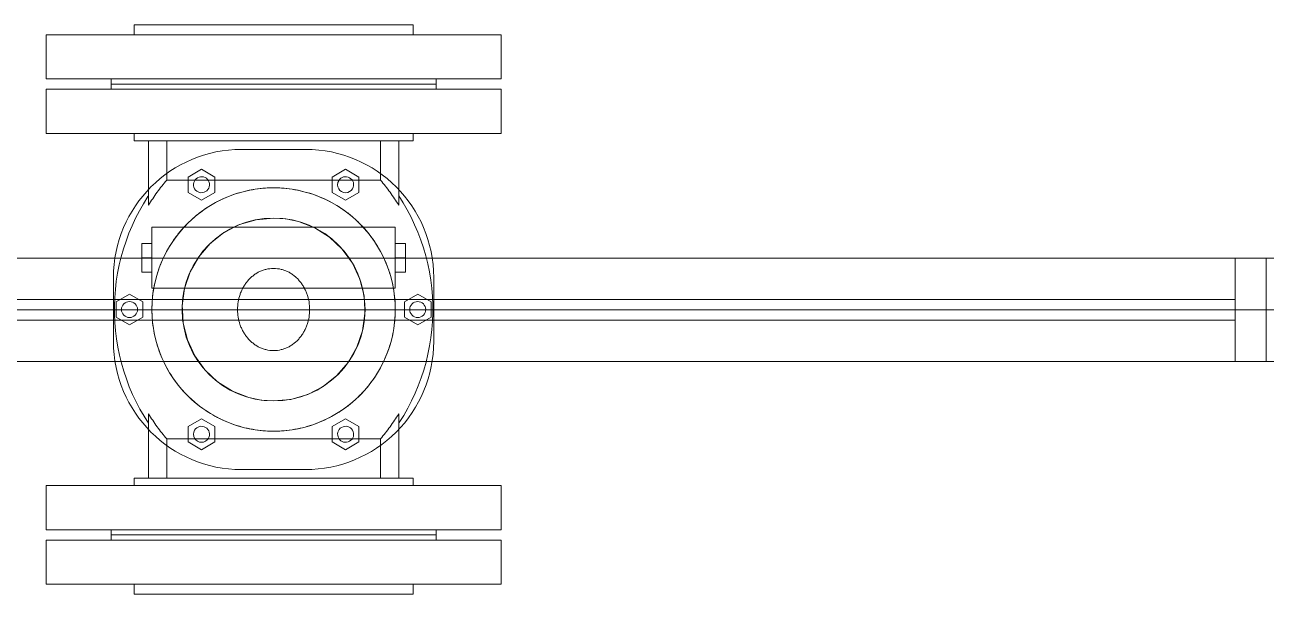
# Model space of a CAD drawing. Header units: millimetres. Extents: x -21807 to 26525, y -2564 to 60640.
# Drawn here: x -14559 to -13959, y 44904 to 45180 of the extents above; entities that cross this region are included whole.
import ezdxf

# ---------------------------------------------------------------- set-up
doc = ezdxf.new("R2010")
doc.units = ezdxf.units.MM
for name, color, linetype, lineweight in [('A-DETL-THIN', 7, 'Continuous', 9), ('A-WALL', 7, 'Continuous', 9), ('P-PIPE', 7, 'Continuous', 5)]:
    doc.layers.add(name, color=color, linetype=linetype, lineweight=lineweight)
doc.layers.add('A-FLOR', color=7, linetype='Continuous', lineweight=9, true_color=0x007f00)
doc.layers.add('A-GLAZ', color=7, linetype='Continuous', lineweight=9, true_color=0x00007f)

# ---------------------------------------------------------------- blocks, each defined once
blk = doc.blocks.new('AK_OViewTuongPanel - 1000x1200-V15-MẶT BẰNG PHÂN VÙNG ÁP SUẤT')
at = {"layer": 'A-GLAZ', "color": 254, "lineweight": 13, "true_color": 0xe0e0ef}
for p, q in [((-515, 25), (-500, 25)), ((-500, 25), (-500, 5)), ((500, 25), (515, 25)), ((500, 5), (500, 25)), ((500, -5), (-500, -5)), ((500, -25), (-500, -25))]:
    blk.add_line(p, q, dxfattribs=at)
at = {"layer": 'A-GLAZ', "color": 7, "lineweight": 13, "true_color": 0xececf5}
for p, q in [((-515, 0), (-515, 25)), ((515, 25), (515, 0)), ((-500, 0), (-500, 5)), ((-500, 5), (-500, 0)), ((500, 5), (500, 0)), ((500, 0), (500, 5)), ((-500, -5), (-500, -25)), ((500, -25), (500, -5)), ((-500, -25), (-515, -25)), ((515, -25), (500, -25))]:
    blk.add_line(p, q, dxfattribs=at)
at = {"layer": 'A-GLAZ', "color": 9, "lineweight": 13, "true_color": 0xaaaad4}
for p, q in [((-515, 25), (-515, 0)), ((-500, 25), (-515, 25)), ((500, 25), (-500, 25)), ((-500, 0), (-500, 25)), ((515, 25), (500, 25)), ((500, 25), (500, 0)), ((515, 0), (515, 25)), ((500, 5), (-500, 5)), ((-500, 5), (-500, 0)), ((500, 0), (500, 5))]:
    blk.add_line(p, q, dxfattribs=at)
at = {"layer": 'A-GLAZ', "color": 254, "lineweight": 13, "true_color": 0xcccce5}
for p, q in [((-500, 25), (500, 25)), ((-500, 5), (500, 5)), ((-515, 0), (-515, -25)), ((-500, 0), (-500, -5)), ((-500, -25), (-500, 0)), ((-500, -5), (500, -5)), ((500, -5), (500, 0)), ((500, 0), (500, -25)), ((515, -25), (515, 0)), ((-515, -25), (-500, -25)), ((-500, -25), (500, -25)), ((500, -25), (515, -25))]:
    blk.add_line(p, q, dxfattribs=at)
at = {"layer": 'A-GLAZ', "color": 7, "lineweight": 13, "true_color": 0xf3f3f9}
for p, q in [((-515, -25), (-515, 0)), ((-500, -5), (-500, 0)), ((-500, 0), (-500, -5)), ((500, 0), (500, -5)), ((500, -5), (500, 0)), ((515, 0), (515, -25))]:
    blk.add_line(p, q, dxfattribs=at)
blk = doc.blocks.new('AK-SGS-M3-A_rvt-1-MẶT BẰNG PHÂN VÙNG ÁP SUẤT')
at = {"layer": 'A-WALL', "color": 7, "lineweight": 13, "true_color": 0xececec}
for p, q in [((-13973.59, 45066.94), (-14973.59, 45066.94)), ((-13973.59, 45066.94), (-13958.59, 45066.94)), ((-13958.59, 45066.94), (-13958.59, 45041.94)), ((-13958.59, 45041.94), (-13958.59, 45016.94)), ((-13973.59, 45016.94), (-13958.59, 45016.94))]:
    blk.add_line(p, q, dxfattribs=at)
at = {"layer": 'A-WALL', "color": 254, "lineweight": 13, "true_color": 0xe0e0e0}
for p, q in [((-14973.59, 45066.94), (-13973.59, 45066.94)), ((-13958.59, 45041.94), (-13958.59, 45016.94)), ((-14973.59, 45016.94), (-13973.59, 45016.94)), ((-13958.59, 45016.94), (-13973.59, 45016.94))]:
    blk.add_line(p, q, dxfattribs=at)
at = {"layer": 'A-WALL', "color": 7, "lineweight": 13, "true_color": 0xf3f3f3}
for q in [(-13973.59, 45066.94), (-13958.59, 45041.94)]:
    blk.add_line((-13958.59, 45066.94), q, dxfattribs=at)
at = {"layer": 'A-WALL', "color": 254, "lineweight": 13, "true_color": 0xcccccc}
for p, q in [((-12978.59, 45066.94), (-13958.59, 45066.94)), ((-13973.59, 45016.94), (-14973.59, 45016.94))]:
    blk.add_line(p, q, dxfattribs=at)
at = {"layer": 'A-WALL', "color": 253, "lineweight": 13, "true_color": 0xaaaaaa}
blk.add_line((-13958.59, 45016.94), (-12783.59, 45016.94), dxfattribs=at)
at = {"layer": 'A-GLAZ', "color": 9, "lineweight": 13, "true_color": 0xaaaad4, "rotation": 180}
blk.add_blockref('AK_OViewTuongPanel - 1000x1200-V15-MẶT BẰNG PHÂN VÙNG ÁP SUẤT', (-14473.59, 45041.94), dxfattribs=at)
blk = doc.blocks.new('PG_Van1Chieu_DN50 - VAN ĐIỀU ÁP TỰ ĐỘNG-V151-MẶT BẰNG PHÂN VÙNG ÁP SUẤT')
at = {"layer": 'P-PIPE', "color": 251, "true_color": 0x666666}
for p, q in [((-111.49, 110), (-132.89, 110)), ((-111.49, 110), (-132.89, 110)), ((-132.89, 110), (-132.89, 0)), ((-132.89, 110), (-132.89, 0)), ((-111.49, 110), (-111.49, 0)), ((-111.49, 110), (-111.49, 0)), ((-85.09, 110), (-106.49, 110)), ((-85.09, 110), (-106.49, 110)), ((-106.49, 0), (-106.49, 110)), ((-106.49, 0), (-106.49, 110)), ((-85.09, 0), (-85.09, 110)), ((-85.09, 0), (-85.09, 110)), ((-108.99, 78.6), (-111.49, 78.6)), ((-108.99, 78.6), (-111.49, 78.6)), ((-111.49, 78.6), (-111.49, 0)), ((-111.49, 78.6), (-111.49, 0)), ((-106.49, 78.6), (-108.99, 78.6)), ((-106.49, 78.6), (-108.99, 78.6)), ((-108.99, 78.6), (-108.99, 0)), ((-108.99, 0), (-108.99, 78.6)), ((-108.99, 78.6), (-108.99, 0)), ((-108.99, 0), (-108.99, 78.6)), ((-106.49, 78.6), (-106.49, 0)), ((-106.49, 78.6), (-106.49, 0)), ((0.19, 77.42), (-15.49, 77.42)), ((-15.49, 77.42), (0.19, 77.42)), ((0.19, 77.42), (-15.49, 77.42)), ((-15.49, 77.42), (0.19, 77.42)), ((0.19, 77.42), (-15.49, 77.42)), ((-15.49, 77.42), (0.19, 77.42)), ((0.19, 77.42), (-15.49, 77.42)), ((-15.49, 77.42), (0.19, 77.42)), ((-3.73, 76.13), (-7.45, 69.68)), ((-7.45, 69.68), (-3.73, 76.13)), ((-3.73, 76.13), (-7.45, 69.68)), ((-7.45, 69.68), (-3.73, 76.13)), ((-3.73, 76.13), (-7.45, 69.68)), ((-7.45, 69.68), (-3.73, 76.13)), ((-3.73, 76.13), (-7.45, 69.68)), ((-7.45, 69.68), (-3.73, 76.13)), ((0.19, 76.13), (-3.73, 76.13)), ((-3.73, 76.13), (0.19, 76.13)), ((0.19, 76.13), (-3.73, 76.13)), ((-3.73, 76.13), (0.19, 76.13)), ((0.19, 76.13), (-3.73, 76.13)), ((-3.73, 76.13), (0.19, 76.13)), ((0.19, 76.13), (-3.73, 76.13)), ((-3.73, 76.13), (0.19, 76.13)), ((-132.89, 67.5), (-137.67, 67.5)), ((-132.89, 67.5), (-137.67, 67.5)), ((-137.67, 67.5), (-137.67, 0)), ((-137.67, 67.5), (-137.67, 0)), ((-132.89, 67.5), (-132.89, 0)), ((-132.89, 67.5), (-132.89, 0)), ((-81.5, 67.5), (-85.09, 67.5)), ((-81.5, 67.5), (-85.09, 67.5)), ((-85.09, 0), (-85.09, 67.5)), ((-85.09, 0), (-85.09, 67.5)), ((-81.5, 0), (-81.5, 67.5)), ((-81.5, 0), (-81.5, 67.5)), ((-7.45, 69.68), (-3.73, 63.23)), ((-3.73, 63.23), (-7.45, 69.68)), ((-7.45, 69.68), (-3.73, 63.23)), ((-3.73, 63.23), (-7.45, 69.68)), ((-7.45, 69.68), (-3.73, 63.23)), ((-3.73, 63.23), (-7.45, 69.68)), ((-7.45, 69.68), (-3.73, 63.23)), ((-3.73, 63.23), (-7.45, 69.68)), ((-81.5, 51.67), (-81.5, 60.5)), ((-81.5, 60.5), (-81.5, 51.67)), ((-81.5, 60.5), (-50.41, 60.5)), ((-81.5, 60.5), (-50.41, 60.5)), ((-81.5, 51.67), (-81.5, 60.5)), ((-81.5, 60.5), (-81.5, 51.67)), ((-81.5, 60.5), (-50.41, 60.5)), ((-81.5, 60.5), (-50.41, 60.5)), ((-25.06, 63.75), (-32, 63.75)), ((-32, 63.75), (-25.06, 63.75)), ((-32, 63.75), (-32, 58.84)), ((-25.06, 63.75), (-32, 63.75)), ((-32, 63.75), (-25.06, 63.75)), ((-32, 63.75), (-32, 58.84)), ((-25.06, 63.75), (-18.13, 63.75)), ((-18.13, 63.75), (-25.06, 63.75)), ((-25.06, 58.84), (-25.06, 63.75)), ((-25.06, 63.75), (-25.06, 58.84)), ((-25.06, 63.75), (-18.13, 63.75)), ((-18.13, 63.75), (-25.06, 63.75)), ((-25.06, 58.84), (-25.06, 63.75)), ((-25.06, 63.75), (-25.06, 58.84)), ((-18.13, 63.75), (-18.13, 58.84)), ((-18.13, 63.75), (-18.13, 58.84)), ((-3.73, 63.23), (0.19, 63.23)), ((0.19, 63.23), (-3.73, 63.23)), ((-3.73, 63.23), (0.19, 63.23)), ((0.19, 63.23), (-3.73, 63.23)), ((-3.73, 63.23), (0.19, 63.23)), ((0.19, 63.23), (-3.73, 63.23)), ((-3.73, 63.23), (0.19, 63.23)), ((0.19, 63.23), (-3.73, 63.23)), ((-39.77, 58.84), (-39.77, -58.84)), ((-10.35, 58.84), (-39.77, 58.84)), ((-10.35, 58.84), (-39.77, 58.84)), ((-39.77, 58.84), (-39.77, -58.84)), ((-10.35, 58.84), (-39.77, 58.84)), ((-10.35, 58.84), (-39.77, 58.84)), ((-25.06, 58.84), (-32, 58.84)), ((-32, 58.84), (-25.06, 58.84)), ((-25.06, 58.84), (-32, 58.84)), ((-32, 58.84), (-25.06, 58.84)), ((-25.06, 58.84), (-18.13, 58.84)), ((-18.13, 58.84), (-25.06, 58.84)), ((-25.06, 58.84), (-18.13, 58.84)), ((-18.13, 58.84), (-25.06, 58.84)), ((-10.35, -58.84), (-10.35, 58.84)), ((-10.35, -58.84), (-10.35, 58.84)), ((-137.67, 50), (-137.67, 0)), ((-137.67, 50), (-137.67, 0)), ((-108.99, 0), (-108.99, 50)), ((-108.99, 0), (-108.99, 50)), ((-108.99, 0), (-108.99, 50)), ((-108.99, 0), (-108.99, 50)), ((-81.5, 51.67), (-81.5, 0)), ((-81.5, 51.67), (-81.5, 0)), ((-62.58, 51.67), (-81.5, 51.67)), ((-81.5, 51.67), (-62.58, 51.67)), ((-81.5, 51.67), (-81.5, 0)), ((-81.5, 51.67), (-81.5, 0)), ((-62.58, 51.67), (-81.5, 51.67)), ((-81.5, 51.67), (-62.58, 51.67)), ((-81.5, 0), (-81.5, 50)), ((-81.5, 0), (-81.5, 50)), ((-62.58, 0), (-62.58, 51.67)), ((-62.58, 0), (-62.58, 51.67)), ((-62.58, 0), (-62.58, 51.67)), ((-62.58, 0), (-62.58, 51.67)), ((-64.07, 41.29), (-67.8, 34.84)), ((-67.8, 34.84), (-64.07, 41.29)), ((-64.07, 41.29), (-67.8, 34.84)), ((-67.8, 34.84), (-64.07, 41.29)), ((-64.07, 41.29), (-67.8, 34.84)), ((-67.8, 34.84), (-64.07, 41.29)), ((-64.07, 41.29), (-67.8, 34.84)), ((-67.8, 34.84), (-64.07, 41.29)), ((-56.62, 41.29), (-64.07, 41.29)), ((-64.07, 41.29), (-56.62, 41.29)), ((-56.62, 41.29), (-64.07, 41.29)), ((-64.07, 41.29), (-56.62, 41.29)), ((-56.62, 41.29), (-64.07, 41.29)), ((-64.07, 41.29), (-56.62, 41.29)), ((-56.62, 41.29), (-64.07, 41.29)), ((-64.07, 41.29), (-56.62, 41.29)), ((-52.9, 34.84), (-56.62, 41.29)), ((-56.62, 41.29), (-52.9, 34.84)), ((-52.9, 34.84), (-56.62, 41.29)), ((-56.62, 41.29), (-52.9, 34.84)), ((-52.9, 34.84), (-56.62, 41.29)), ((-56.62, 41.29), (-52.9, 34.84)), ((-52.9, 34.84), (-56.62, 41.29)), ((-56.62, 41.29), (-52.9, 34.84)), ((-67.8, 34.84), (-64.07, 28.39)), ((-64.07, 28.39), (-67.8, 34.84)), ((-67.8, 34.84), (-64.07, 28.39)), ((-64.07, 28.39), (-67.8, 34.84)), ((-67.8, 34.84), (-64.07, 28.39)), ((-64.07, 28.39), (-67.8, 34.84)), ((-67.8, 34.84), (-64.07, 28.39)), ((-64.07, 28.39), (-67.8, 34.84)), ((-56.62, 28.39), (-52.9, 34.84)), ((-52.9, 34.84), (-56.62, 28.39)), ((-56.62, 28.39), (-52.9, 34.84)), ((-52.9, 34.84), (-56.62, 28.39)), ((-56.62, 28.39), (-52.9, 34.84)), ((-52.9, 34.84), (-56.62, 28.39)), ((-56.62, 28.39), (-52.9, 34.84)), ((-52.9, 34.84), (-56.62, 28.39)), ((-64.07, 28.39), (-56.62, 28.39)), ((-56.62, 28.39), (-64.07, 28.39)), ((-64.07, 28.39), (-56.62, 28.39)), ((-56.62, 28.39), (-64.07, 28.39)), ((-64.07, 28.39), (-56.62, 28.39)), ((-56.62, 28.39), (-64.07, 28.39)), ((-64.07, 28.39), (-56.62, 28.39)), ((-56.62, 28.39), (-64.07, 28.39)), ((-77.43, 15.48), (-77.43, -15.49)), ((-77.43, -15.49), (-77.43, 15.48)), ((-77.43, 15.48), (-77.43, -15.49)), ((-77.43, -15.49), (-77.43, 15.48)), ((-77.43, 15.48), (-77.43, -15.49)), ((-77.43, -15.49), (-77.43, 15.48)), ((-77.43, 15.48), (-77.43, -15.49)), ((-77.43, -15.49), (-77.43, 15.48)), ((-81.5, 0), (-81.5, -51.67)), ((-81.5, 0), (-81.5, -51.67)), ((-62.58, -51.67), (-62.58, 0)), ((-62.58, -51.67), (-62.58, 0)), ((-137.67, 0), (-137.67, -50)), ((-137.67, -67.5), (-137.67, 0)), ((-137.67, 0), (-137.67, -50)), ((-137.67, -67.5), (-137.67, 0)), ((-132.89, 0), (-132.89, -67.5)), ((-132.89, -110), (-132.89, 0)), ((-132.89, 0), (-132.89, -67.5)), ((-132.89, -110), (-132.89, 0)), ((-111.49, 0), (-111.49, -110)), ((-111.49, -78.6), (-111.49, 0)), ((-111.49, 0), (-111.49, -110)), ((-111.49, -78.6), (-111.49, 0)), ((-108.99, 0), (-108.99, -78.6)), ((-108.99, -50), (-108.99, 0)), ((-108.99, 0), (-108.99, -50)), ((-108.99, -78.6), (-108.99, 0)), ((-108.99, 0), (-108.99, -78.6)), ((-108.99, -50), (-108.99, 0)), ((-108.99, 0), (-108.99, -50)), ((-108.99, -78.6), (-108.99, 0)), ((-106.49, 0), (-106.49, -78.6)), ((-106.49, -110), (-106.49, 0)), ((-106.49, 0), (-106.49, -78.6)), ((-106.49, -110), (-106.49, 0)), ((-85.09, 0), (-85.09, -110)), ((-85.09, -67.5), (-85.09, 0)), ((-85.09, 0), (-85.09, -110)), ((-85.09, -67.5), (-85.09, 0)), ((-81.5, 0), (-81.5, -67.5)), ((-81.5, -50), (-81.5, 0)), ((-81.5, 0), (-81.5, -51.67)), ((-81.5, 0), (-81.5, -67.5)), ((-81.5, -50), (-81.5, 0)), ((-81.5, 0), (-81.5, -51.67)), ((-62.58, -51.67), (-62.58, 0)), ((-62.58, -51.67), (-62.58, 0)), ((-64.07, -28.39), (-67.8, -34.84)), ((-67.8, -34.84), (-64.07, -28.39)), ((-64.07, -28.39), (-67.8, -34.84)), ((-67.8, -34.84), (-64.07, -28.39)), ((-64.07, -28.39), (-67.8, -34.84)), ((-67.8, -34.84), (-64.07, -28.39)), ((-64.07, -28.39), (-67.8, -34.84)), ((-67.8, -34.84), (-64.07, -28.39)), ((-56.62, -28.39), (-64.07, -28.39)), ((-64.07, -28.39), (-56.62, -28.39)), ((-56.62, -28.39), (-64.07, -28.39)), ((-64.07, -28.39), (-56.62, -28.39)), ((-56.62, -28.39), (-64.07, -28.39)), ((-64.07, -28.39), (-56.62, -28.39)), ((-56.62, -28.39), (-64.07, -28.39)), ((-64.07, -28.39), (-56.62, -28.39)), ((-52.9, -34.84), (-56.62, -28.39)), ((-56.62, -28.39), (-52.9, -34.84)), ((-52.9, -34.84), (-56.62, -28.39)), ((-56.62, -28.39), (-52.9, -34.84)), ((-52.9, -34.84), (-56.62, -28.39)), ((-56.62, -28.39), (-52.9, -34.84)), ((-52.9, -34.84), (-56.62, -28.39)), ((-56.62, -28.39), (-52.9, -34.84)), ((-67.8, -34.84), (-64.07, -41.29)), ((-64.07, -41.29), (-67.8, -34.84)), ((-67.8, -34.84), (-64.07, -41.29)), ((-64.07, -41.29), (-67.8, -34.84)), ((-67.8, -34.84), (-64.07, -41.29)), ((-64.07, -41.29), (-67.8, -34.84)), ((-67.8, -34.84), (-64.07, -41.29)), ((-64.07, -41.29), (-67.8, -34.84)), ((-56.62, -41.29), (-52.9, -34.84)), ((-52.9, -34.84), (-56.62, -41.29)), ((-56.62, -41.29), (-52.9, -34.84)), ((-52.9, -34.84), (-56.62, -41.29)), ((-56.62, -41.29), (-52.9, -34.84)), ((-52.9, -34.84), (-56.62, -41.29)), ((-56.62, -41.29), (-52.9, -34.84)), ((-52.9, -34.84), (-56.62, -41.29)), ((-64.07, -41.29), (-56.62, -41.29)), ((-56.62, -41.29), (-64.07, -41.29)), ((-64.07, -41.29), (-56.62, -41.29)), ((-56.62, -41.29), (-64.07, -41.29)), ((-64.07, -41.29), (-56.62, -41.29)), ((-56.62, -41.29), (-64.07, -41.29)), ((-64.07, -41.29), (-56.62, -41.29)), ((-56.62, -41.29), (-64.07, -41.29)), ((-81.5, -51.67), (-81.5, -60.5)), ((-81.5, -60.5), (-81.5, -51.67)), ((-62.58, -51.67), (-81.5, -51.67)), ((-81.5, -51.67), (-62.58, -51.67)), ((-81.5, -51.67), (-81.5, -60.5)), ((-81.5, -60.5), (-81.5, -51.67)), ((-62.58, -51.67), (-81.5, -51.67)), ((-81.5, -51.67), (-62.58, -51.67)), ((-39.77, -58.84), (-10.35, -58.84)), ((-39.77, -58.84), (-10.35, -58.84)), ((-39.77, -58.84), (-10.35, -58.84)), ((-39.77, -58.84), (-10.35, -58.84)), ((-25.06, -58.84), (-32, -58.84)), ((-32, -58.84), (-25.06, -58.84)), ((-32, -58.84), (-32, -63.75)), ((-25.06, -58.84), (-32, -58.84)), ((-32, -58.84), (-25.06, -58.84)), ((-32, -58.84), (-32, -63.75)), ((-25.06, -58.84), (-18.13, -58.84)), ((-18.13, -58.84), (-25.06, -58.84)), ((-25.06, -63.75), (-25.06, -58.84)), ((-25.06, -58.84), (-25.06, -63.75)), ((-25.06, -58.84), (-18.13, -58.84)), ((-18.13, -58.84), (-25.06, -58.84)), ((-25.06, -63.75), (-25.06, -58.84)), ((-25.06, -58.84), (-25.06, -63.75)), ((-18.13, -58.84), (-18.13, -63.75)), ((-18.13, -58.84), (-18.13, -63.75)), ((-81.5, -60.5), (-50.41, -60.5)), ((-81.5, -60.5), (-50.41, -60.5)), ((-81.5, -60.5), (-50.41, -60.5)), ((-81.5, -60.5), (-50.41, -60.5)), ((-25.06, -63.75), (-32, -63.75)), ((-32, -63.75), (-25.06, -63.75)), ((-25.06, -63.75), (-32, -63.75)), ((-32, -63.75), (-25.06, -63.75)), ((-25.06, -63.75), (-18.13, -63.75)), ((-18.13, -63.75), (-25.06, -63.75)), ((-25.06, -63.75), (-18.13, -63.75)), ((-18.13, -63.75), (-25.06, -63.75)), ((-3.73, -63.23), (-7.45, -69.68)), ((-7.45, -69.68), (-3.73, -63.23)), ((-3.73, -63.23), (-7.45, -69.68)), ((-7.45, -69.68), (-3.73, -63.23)), ((-3.73, -63.23), (-7.45, -69.68)), ((-7.45, -69.68), (-3.73, -63.23)), ((-3.73, -63.23), (-7.45, -69.68)), ((-7.45, -69.68), (-3.73, -63.23)), ((0.19, -63.23), (-3.73, -63.23)), ((-3.73, -63.23), (0.19, -63.23)), ((0.19, -63.23), (-3.73, -63.23)), ((-3.73, -63.23), (0.19, -63.23)), ((0.19, -63.23), (-3.73, -63.23)), ((-3.73, -63.23), (0.19, -63.23)), ((0.19, -63.23), (-3.73, -63.23)), ((-3.73, -63.23), (0.19, -63.23)), ((-137.67, -67.5), (-132.89, -67.5)), ((-137.67, -67.5), (-132.89, -67.5)), ((-85.09, -67.5), (-81.5, -67.5)), ((-85.09, -67.5), (-81.5, -67.5)), ((-7.45, -69.68), (-3.73, -76.13)), ((-3.73, -76.13), (-7.45, -69.68)), ((-7.45, -69.68), (-3.73, -76.13)), ((-3.73, -76.13), (-7.45, -69.68)), ((-7.45, -69.68), (-3.73, -76.13)), ((-3.73, -76.13), (-7.45, -69.68)), ((-7.45, -69.68), (-3.73, -76.13)), ((-3.73, -76.13), (-7.45, -69.68)), ((-15.49, -77.43), (0.19, -77.43)), ((0.19, -77.43), (-15.49, -77.43)), ((-15.49, -77.43), (0.19, -77.43)), ((0.19, -77.43), (-15.49, -77.43)), ((-15.49, -77.43), (0.19, -77.43)), ((0.19, -77.43), (-15.49, -77.43)), ((-15.49, -77.43), (0.19, -77.43)), ((0.19, -77.43), (-15.49, -77.43)), ((-3.73, -76.13), (0.19, -76.13)), ((0.19, -76.13), (-3.73, -76.13)), ((-3.73, -76.13), (0.19, -76.13)), ((0.19, -76.13), (-3.73, -76.13)), ((-3.73, -76.13), (0.19, -76.13)), ((0.19, -76.13), (-3.73, -76.13)), ((-3.73, -76.13), (0.19, -76.13)), ((0.19, -76.13), (-3.73, -76.13)), ((-111.49, -78.6), (-108.99, -78.6)), ((-111.49, -78.6), (-108.99, -78.6)), ((-108.99, -78.6), (-106.49, -78.6)), ((-108.99, -78.6), (-106.49, -78.6)), ((-132.89, -110), (-111.49, -110)), ((-132.89, -110), (-111.49, -110)), ((-106.49, -110), (-85.09, -110)), ((-106.49, -110), (-85.09, -110))]:
    blk.add_line(p, q, dxfattribs=at)
at = {"layer": 'P-PIPE'}
for p, q in [((106.48, 110), (85.08, 110)), ((85.08, 0), (85.08, 110)), ((106.48, 110), (85.08, 110)), ((85.08, 0), (85.08, 110)), ((106.48, 110), (106.48, 0)), ((106.48, 110), (106.48, 0)), ((132.88, 110), (111.48, 110)), ((111.48, 0), (111.48, 110)), ((132.88, 110), (111.48, 110)), ((111.48, 0), (111.48, 110)), ((132.88, 110), (132.88, 0)), ((132.88, 110), (132.88, 0)), ((108.98, 78.6), (106.48, 78.6)), ((106.48, 0), (106.48, 78.6)), ((108.98, 78.6), (106.48, 78.6)), ((106.48, 0), (106.48, 78.6)), ((111.48, 78.6), (108.98, 78.6)), ((108.98, 0), (108.98, 78.6)), ((108.98, 78.6), (108.98, 0)), ((111.48, 78.6), (108.98, 78.6)), ((108.98, 0), (108.98, 78.6)), ((108.98, 78.6), (108.98, 0)), ((111.48, 78.6), (111.48, 0)), ((111.48, 78.6), (111.48, 0)), ((15.48, 77.42), (0.19, 77.42)), ((0.19, 77.42), (15.48, 77.42)), ((15.48, 77.42), (0.19, 77.42)), ((0.19, 77.42), (15.48, 77.42)), ((15.48, 77.42), (0.19, 77.42)), ((0.19, 77.42), (15.48, 77.42)), ((15.48, 77.42), (0.19, 77.42)), ((0.19, 77.42), (15.48, 77.42)), ((3.73, 76.13), (0.19, 76.13)), ((0.19, 76.13), (3.73, 76.13)), ((3.73, 76.13), (0.19, 76.13)), ((0.19, 76.13), (3.73, 76.13)), ((3.73, 76.13), (0.19, 76.13)), ((0.19, 76.13), (3.73, 76.13)), ((3.73, 76.13), (0.19, 76.13)), ((0.19, 76.13), (3.73, 76.13)), ((7.45, 69.68), (3.73, 76.13)), ((3.73, 76.13), (7.45, 69.68)), ((7.45, 69.68), (3.73, 76.13)), ((3.73, 76.13), (7.45, 69.68)), ((7.45, 69.68), (3.73, 76.13)), ((3.73, 76.13), (7.45, 69.68)), ((7.45, 69.68), (3.73, 76.13)), ((3.73, 76.13), (7.45, 69.68)), ((3.73, 63.23), (7.45, 69.68)), ((7.45, 69.68), (3.73, 63.23)), ((3.73, 63.23), (7.45, 69.68)), ((7.45, 69.68), (3.73, 63.23)), ((3.73, 63.23), (7.45, 69.68)), ((7.45, 69.68), (3.73, 63.23)), ((3.73, 63.23), (7.45, 69.68)), ((7.45, 69.68), (3.73, 63.23)), ((85.08, 67.5), (81.5, 67.5)), ((81.5, 0), (81.5, 67.5)), ((85.08, 67.5), (81.5, 67.5)), ((81.5, 0), (81.5, 67.5)), ((85.08, 67.5), (85.08, 0)), ((85.08, 67.5), (85.08, 0)), ((137.66, 67.5), (132.88, 67.5)), ((132.88, 0), (132.88, 67.5)), ((137.66, 67.5), (132.88, 67.5)), ((132.88, 0), (132.88, 67.5)), ((137.66, 67.5), (137.66, 0)), ((137.66, 67.5), (137.66, 0)), ((0.19, 63.23), (3.73, 63.23)), ((3.73, 63.23), (0.19, 63.23)), ((0.19, 63.23), (3.73, 63.23)), ((3.73, 63.23), (0.19, 63.23)), ((0.19, 63.23), (3.73, 63.23)), ((3.73, 63.23), (0.19, 63.23)), ((0.19, 63.23), (3.73, 63.23)), ((3.73, 63.23), (0.19, 63.23)), ((50.41, 60.5), (81.5, 60.5)), ((50.41, 60.5), (81.5, 60.5)), ((50.41, 60.5), (81.5, 60.5)), ((50.41, 60.5), (81.5, 60.5)), ((81.5, 51.67), (81.5, 60.5)), ((81.5, 60.5), (81.5, 51.67)), ((81.5, 51.67), (81.5, 60.5)), ((81.5, 60.5), (81.5, 51.67)), ((62.58, 51.67), (62.58, 0)), ((62.58, 51.67), (62.58, 0)), ((81.5, 51.67), (62.58, 51.67)), ((62.58, 51.67), (81.5, 51.67)), ((62.58, 51.67), (62.58, 0)), ((62.58, 51.67), (62.58, 0)), ((81.5, 51.67), (62.58, 51.67)), ((62.58, 51.67), (81.5, 51.67)), ((81.5, 0), (81.5, 51.67)), ((81.5, 0), (81.5, 51.67)), ((81.5, 0), (81.5, 51.67)), ((81.5, 0), (81.5, 51.67)), ((81.5, 50), (81.5, 0)), ((81.5, 50), (81.5, 0)), ((108.98, 50), (108.98, 0)), ((108.98, 0), (108.98, 50)), ((108.98, 50), (108.98, 0)), ((108.98, 0), (108.98, 50)), ((137.66, 0), (137.66, 50)), ((137.66, 0), (137.66, 50)), ((56.62, 41.29), (52.9, 34.84)), ((52.9, 34.84), (56.62, 41.29)), ((56.62, 41.29), (52.9, 34.84)), ((52.9, 34.84), (56.62, 41.29)), ((56.62, 41.29), (52.9, 34.84)), ((52.9, 34.84), (56.62, 41.29)), ((56.62, 41.29), (52.9, 34.84)), ((52.9, 34.84), (56.62, 41.29)), ((64.07, 41.29), (56.62, 41.29)), ((56.62, 41.29), (64.07, 41.29)), ((64.07, 41.29), (56.62, 41.29)), ((56.62, 41.29), (64.07, 41.29)), ((64.07, 41.29), (56.62, 41.29)), ((56.62, 41.29), (64.07, 41.29)), ((64.07, 41.29), (56.62, 41.29)), ((56.62, 41.29), (64.07, 41.29)), ((67.8, 34.84), (64.07, 41.29)), ((64.07, 41.29), (67.8, 34.84)), ((67.8, 34.84), (64.07, 41.29)), ((64.07, 41.29), (67.8, 34.84)), ((67.8, 34.84), (64.07, 41.29)), ((64.07, 41.29), (67.8, 34.84)), ((67.8, 34.84), (64.07, 41.29)), ((64.07, 41.29), (67.8, 34.84)), ((52.9, 34.84), (56.62, 28.39)), ((56.62, 28.39), (52.9, 34.84)), ((52.9, 34.84), (56.62, 28.39)), ((56.62, 28.39), (52.9, 34.84)), ((52.9, 34.84), (56.62, 28.39)), ((56.62, 28.39), (52.9, 34.84)), ((52.9, 34.84), (56.62, 28.39)), ((56.62, 28.39), (52.9, 34.84)), ((64.07, 28.39), (67.8, 34.84)), ((67.8, 34.84), (64.07, 28.39)), ((64.07, 28.39), (67.8, 34.84)), ((67.8, 34.84), (64.07, 28.39)), ((64.07, 28.39), (67.8, 34.84)), ((67.8, 34.84), (64.07, 28.39)), ((64.07, 28.39), (67.8, 34.84)), ((67.8, 34.84), (64.07, 28.39)), ((56.62, 28.39), (64.07, 28.39)), ((64.07, 28.39), (56.62, 28.39)), ((56.62, 28.39), (64.07, 28.39)), ((64.07, 28.39), (56.62, 28.39)), ((56.62, 28.39), (64.07, 28.39)), ((64.07, 28.39), (56.62, 28.39)), ((56.62, 28.39), (64.07, 28.39)), ((64.07, 28.39), (56.62, 28.39)), ((77.42, -15.49), (77.42, 15.48)), ((77.42, 15.48), (77.42, -15.49)), ((77.42, -15.49), (77.42, 15.48)), ((77.42, 15.48), (77.42, -15.49)), ((77.42, -15.49), (77.42, 15.48)), ((77.42, 15.48), (77.42, -15.49)), ((77.42, -15.49), (77.42, 15.48)), ((77.42, 15.48), (77.42, -15.49)), ((62.58, 0), (62.58, -51.67)), ((62.58, 0), (62.58, -51.67)), ((62.58, 0), (62.58, -51.67)), ((62.58, 0), (62.58, -51.67)), ((81.5, 0), (81.5, -50)), ((81.5, 0), (81.5, -67.5)), ((81.5, -51.67), (81.5, 0)), ((81.5, 0), (81.5, -50)), ((81.5, 0), (81.5, -67.5)), ((81.5, -51.67), (81.5, 0)), ((85.08, 0), (85.08, -67.5)), ((85.08, 0), (85.08, -110)), ((85.08, 0), (85.08, -67.5)), ((85.08, 0), (85.08, -110)), ((106.48, -78.6), (106.48, 0)), ((106.48, 0), (106.48, -110)), ((106.48, -78.6), (106.48, 0)), ((106.48, 0), (106.48, -110)), ((108.98, -78.6), (108.98, 0)), ((108.98, 0), (108.98, -50)), ((108.98, 0), (108.98, -78.6)), ((108.98, 0), (108.98, -50)), ((108.98, -78.6), (108.98, 0)), ((108.98, 0), (108.98, -50)), ((108.98, 0), (108.98, -78.6)), ((108.98, 0), (108.98, -50)), ((111.48, -110), (111.48, 0)), ((111.48, -78.6), (111.48, 0)), ((111.48, -110), (111.48, 0)), ((111.48, -78.6), (111.48, 0)), ((132.88, -67.5), (132.88, 0)), ((132.88, -110), (132.88, 0)), ((132.88, -67.5), (132.88, 0)), ((132.88, -110), (132.88, 0)), ((137.66, -50), (137.66, 0)), ((137.66, -67.5), (137.66, 0)), ((137.66, -50), (137.66, 0)), ((137.66, -67.5), (137.66, 0)), ((81.5, -51.67), (81.5, 0)), ((81.5, -51.67), (81.5, 0)), ((56.62, -28.39), (52.9, -34.84)), ((52.9, -34.84), (56.62, -28.39)), ((56.62, -28.39), (52.9, -34.84)), ((52.9, -34.84), (56.62, -28.39)), ((56.62, -28.39), (52.9, -34.84)), ((52.9, -34.84), (56.62, -28.39)), ((56.62, -28.39), (52.9, -34.84)), ((52.9, -34.84), (56.62, -28.39)), ((64.07, -28.39), (56.62, -28.39)), ((56.62, -28.39), (64.07, -28.39)), ((64.07, -28.39), (56.62, -28.39)), ((56.62, -28.39), (64.07, -28.39)), ((64.07, -28.39), (56.62, -28.39)), ((56.62, -28.39), (64.07, -28.39)), ((64.07, -28.39), (56.62, -28.39)), ((56.62, -28.39), (64.07, -28.39)), ((67.8, -34.84), (64.07, -28.39)), ((64.07, -28.39), (67.8, -34.84)), ((67.8, -34.84), (64.07, -28.39)), ((64.07, -28.39), (67.8, -34.84)), ((67.8, -34.84), (64.07, -28.39)), ((64.07, -28.39), (67.8, -34.84)), ((67.8, -34.84), (64.07, -28.39)), ((64.07, -28.39), (67.8, -34.84)), ((52.9, -34.84), (56.62, -41.29)), ((56.62, -41.29), (52.9, -34.84)), ((52.9, -34.84), (56.62, -41.29)), ((56.62, -41.29), (52.9, -34.84)), ((52.9, -34.84), (56.62, -41.29)), ((56.62, -41.29), (52.9, -34.84)), ((52.9, -34.84), (56.62, -41.29)), ((56.62, -41.29), (52.9, -34.84)), ((64.07, -41.29), (67.8, -34.84)), ((67.8, -34.84), (64.07, -41.29)), ((64.07, -41.29), (67.8, -34.84)), ((67.8, -34.84), (64.07, -41.29)), ((64.07, -41.29), (67.8, -34.84)), ((67.8, -34.84), (64.07, -41.29)), ((64.07, -41.29), (67.8, -34.84)), ((67.8, -34.84), (64.07, -41.29)), ((56.62, -41.29), (64.07, -41.29)), ((64.07, -41.29), (56.62, -41.29)), ((56.62, -41.29), (64.07, -41.29)), ((64.07, -41.29), (56.62, -41.29)), ((56.62, -41.29), (64.07, -41.29)), ((64.07, -41.29), (56.62, -41.29)), ((56.62, -41.29), (64.07, -41.29)), ((64.07, -41.29), (56.62, -41.29)), ((81.5, -51.67), (62.58, -51.67)), ((62.58, -51.67), (81.5, -51.67)), ((81.5, -51.67), (62.58, -51.67)), ((62.58, -51.67), (81.5, -51.67)), ((81.5, -51.67), (81.5, -60.5)), ((81.5, -60.5), (81.5, -51.67)), ((81.5, -51.67), (81.5, -60.5)), ((81.5, -60.5), (81.5, -51.67)), ((3.73, -63.23), (0.19, -63.23)), ((0.19, -63.23), (3.73, -63.23)), ((3.73, -63.23), (0.19, -63.23)), ((0.19, -63.23), (3.73, -63.23)), ((3.73, -63.23), (0.19, -63.23)), ((0.19, -63.23), (3.73, -63.23)), ((3.73, -63.23), (0.19, -63.23)), ((0.19, -63.23), (3.73, -63.23)), ((7.45, -69.68), (3.73, -63.23)), ((3.73, -63.23), (7.45, -69.68)), ((7.45, -69.68), (3.73, -63.23)), ((3.73, -63.23), (7.45, -69.68)), ((7.45, -69.68), (3.73, -63.23)), ((3.73, -63.23), (7.45, -69.68)), ((7.45, -69.68), (3.73, -63.23)), ((3.73, -63.23), (7.45, -69.68)), ((50.41, -60.5), (81.5, -60.5)), ((50.41, -60.5), (81.5, -60.5)), ((50.41, -60.5), (81.5, -60.5)), ((50.41, -60.5), (81.5, -60.5)), ((3.73, -76.13), (7.45, -69.68)), ((7.45, -69.68), (3.73, -76.13)), ((3.73, -76.13), (7.45, -69.68)), ((7.45, -69.68), (3.73, -76.13)), ((3.73, -76.13), (7.45, -69.68)), ((7.45, -69.68), (3.73, -76.13)), ((3.73, -76.13), (7.45, -69.68)), ((7.45, -69.68), (3.73, -76.13)), ((81.5, -67.5), (85.08, -67.5)), ((81.5, -67.5), (85.08, -67.5)), ((132.88, -67.5), (137.66, -67.5)), ((132.88, -67.5), (137.66, -67.5)), ((0.19, -76.13), (3.73, -76.13)), ((3.73, -76.13), (0.19, -76.13)), ((0.19, -76.13), (3.73, -76.13)), ((3.73, -76.13), (0.19, -76.13)), ((0.19, -76.13), (3.73, -76.13)), ((3.73, -76.13), (0.19, -76.13)), ((0.19, -76.13), (3.73, -76.13)), ((3.73, -76.13), (0.19, -76.13)), ((0.19, -77.43), (15.48, -77.43)), ((15.48, -77.43), (0.19, -77.43)), ((0.19, -77.43), (15.48, -77.43)), ((15.48, -77.43), (0.19, -77.43)), ((0.19, -77.43), (15.48, -77.43)), ((15.48, -77.43), (0.19, -77.43)), ((0.19, -77.43), (15.48, -77.43)), ((15.48, -77.43), (0.19, -77.43)), ((106.48, -78.6), (108.98, -78.6)), ((106.48, -78.6), (108.98, -78.6)), ((108.98, -78.6), (111.48, -78.6)), ((108.98, -78.6), (111.48, -78.6)), ((85.08, -110), (106.48, -110)), ((85.08, -110), (106.48, -110)), ((111.48, -110), (132.88, -110)), ((111.48, -110), (132.88, -110))]:
    blk.add_line(p, q, dxfattribs=at)
at = {"layer": 'P-PIPE', "color": 251, "true_color": 0x666666, "flags": 128}
for points in [[(-55.02, 60.5), (-51.64, 62.63), (-48.18, 64.63), (-44.63, 66.49), (-41.02, 68.2), (-37.34, 69.77), (-33.6, 71.19), (-29.81, 72.45), (-25.97, 73.57), (-22.08, 74.53), (-18.16, 75.34), (-14.22, 75.98), (-10.25, 76.47), (-6.26, 76.8), (-2.27, 76.97), (0.19, 76.98)], [(-55.02, 60.5), (-51.64, 62.63), (-48.18, 64.63), (-44.63, 66.49), (-41.02, 68.2), (-37.34, 69.77), (-33.6, 71.19), (-29.81, 72.45), (-25.97, 73.57), (-22.08, 74.53), (-18.16, 75.34), (-14.22, 75.98), (-10.25, 76.47), (-6.26, 76.8), (-2.27, 76.97), (0.19, 76.98)], [(0.19, 44.11), (-6.55, 43.76), (-14.74, 41.71), (-22.39, 38.16), (-29.23, 33.21), (-35.01, 27.06), (-39.51, 19.92), (-42.57, 12.05), (-43.84, 5.95), (-44.24, 0)], [(0.19, 44.11), (-6.55, 43.76), (-14.74, 41.71), (-22.39, 38.16), (-29.23, 33.21), (-35.01, 27.06), (-39.51, 19.92), (-42.57, 12.05), (-43.84, 5.95), (-44.24, 0)], [(-44.24, 0), (-43.44, -8.4), (-41.05, -16.5), (-37.17, -23.99), (-31.94, -30.61), (-25.55, -36.12), (-18.22, -40.32), (-10.24, -43.04), (-1.88, -44.2), (0.19, -44.09)], [(-44.24, 0), (-43.44, -8.4), (-41.05, -16.5), (-37.17, -23.99), (-31.94, -30.61), (-25.55, -36.12), (-18.22, -40.32), (-10.24, -43.04), (-1.88, -44.2), (0.19, -44.09)], [(0.19, -76.98), (-1.73, -76.98), (-5.73, -76.84), (-9.72, -76.53), (-13.69, -76.06), (-17.64, -75.43), (-21.56, -74.65), (-25.45, -73.71), (-29.3, -72.61), (-33.1, -71.36), (-36.84, -69.96), (-40.53, -68.42), (-44.16, -66.72), (-47.71, -64.89), (-51.18, -62.91), (-54.58, -60.79), (-55.02, -60.5)], [(0.19, -76.98), (-1.73, -76.98), (-5.73, -76.84), (-9.72, -76.53), (-13.69, -76.06), (-17.64, -75.43), (-21.56, -74.65), (-25.45, -73.71), (-29.3, -72.61), (-33.1, -71.36), (-36.84, -69.96), (-40.53, -68.42), (-44.16, -66.72), (-47.71, -64.89), (-51.18, -62.91), (-54.58, -60.79), (-55.02, -60.5)]]:
    blk.add_lwpolyline(points, dxfattribs=at)
at = {"layer": 'P-PIPE', "flags": 128}
for points in [[(0.19, 76.98), (1.73, 76.98), (5.73, 76.84), (9.72, 76.53), (13.69, 76.06), (17.64, 75.43), (21.56, 74.65), (25.45, 73.71), (29.3, 72.61), (33.1, 71.36), (36.84, 69.96), (40.53, 68.42), (44.16, 66.72), (47.71, 64.89), (51.18, 62.91), (54.58, 60.79), (55.02, 60.5)], [(0.19, 76.98), (1.73, 76.98), (5.73, 76.84), (9.72, 76.53), (13.69, 76.06), (17.64, 75.43), (21.56, 74.65), (25.45, 73.71), (29.3, 72.61), (33.1, 71.36), (36.84, 69.96), (40.53, 68.42), (44.16, 66.72), (47.71, 64.89), (51.18, 62.91), (54.58, 60.79), (55.02, 60.5)], [(44.24, 0), (43.44, 8.4), (41.05, 16.5), (37.17, 23.99), (31.94, 30.61), (25.55, 36.12), (18.22, 40.32), (10.24, 43.04), (1.88, 44.2), (0.19, 44.11)], [(44.24, 0), (43.44, 8.4), (41.05, 16.5), (37.17, 23.99), (31.94, 30.61), (25.55, 36.12), (18.22, 40.32), (10.24, 43.04), (1.88, 44.2), (0.19, 44.11)], [(0.19, -44.09), (6.55, -43.76), (14.74, -41.71), (22.39, -38.16), (29.23, -33.21), (35.01, -27.06), (39.51, -19.92), (42.57, -12.05), (43.84, -5.95), (44.24, 0)], [(0.19, -44.09), (6.55, -43.76), (14.74, -41.71), (22.39, -38.16), (29.23, -33.21), (35.01, -27.06), (39.51, -19.92), (42.57, -12.05), (43.84, -5.95), (44.24, 0)], [(55.02, -60.5), (51.64, -62.63), (48.18, -64.63), (44.63, -66.49), (41.02, -68.2), (37.34, -69.77), (33.6, -71.19), (29.81, -72.45), (25.97, -73.57), (22.08, -74.53), (18.16, -75.34), (14.22, -75.98), (10.25, -76.47), (6.26, -76.8), (2.27, -76.97), (0.19, -76.98)], [(55.02, -60.5), (51.64, -62.63), (48.18, -64.63), (44.63, -66.49), (41.02, -68.2), (37.34, -69.77), (33.6, -71.19), (29.81, -72.45), (25.97, -73.57), (22.08, -74.53), (18.16, -75.34), (14.22, -75.98), (10.25, -76.47), (6.26, -76.8), (2.27, -76.97), (0.19, -76.98)]]:
    blk.add_lwpolyline(points, dxfattribs=at)
at = {"layer": 'P-PIPE', "color": 251, "true_color": 0x666666}
for centre, radius, start, end in [((-15.49, 15.48), 61.94, 90, 180), ((-15.49, 15.48), 61.94, 90, 180), ((-15.49, 15.48), 61.94, 90, 180), ((-15.49, 15.48), 61.94, 90, 180), ((-15.49, 15.48), 61.94, 90, 180), ((-15.49, 15.48), 61.94, 90, 180), ((-15.49, 15.48), 61.94, 90, 180), ((-15.49, 15.48), 61.94, 90, 180), ((0, 69.68), 3.87, 90, 180), ((0, 69.68), 3.87, 90, 180), ((0, 69.68), 3.87, 90, 180), ((0, 69.68), 3.87, 90, 180), ((0, 69.68), 3.87, 180, 270), ((0, 69.68), 3.87, 180, 270), ((0, 69.68), 3.87, 180, 270), ((0, 69.68), 3.87, 180, 270), ((0, 0), 58.84, 90, 180), ((0, 0), 58.84, 90, 180), ((0, 0), 44.24, 90, 180), ((0, 0), 44.24, 90, 180), ((0, 0), 44.24, 90, 180), ((0, 0), 44.24, 90, 180), ((-60.35, 34.84), 3.87, 60, 240), ((-60.35, 34.84), 3.87, 60, 240), ((-60.35, 34.84), 3.87, 60, 240), ((-60.35, 34.84), 3.87, 60, 240), ((-60.35, 34.84), 3.87, 240, 60), ((-60.35, 34.84), 3.87, 240, 60), ((-60.35, 34.84), 3.87, 240, 60), ((-60.35, 34.84), 3.87, 240, 60), ((0, 0), 58.84, 180, 270), ((0, 0), 58.84, 180, 270), ((0, 0), 44.24, 180, 270), ((0, 0), 44.24, 180, 270), ((0, 0), 44.24, 180, 270), ((0, 0), 44.24, 180, 270), ((-15.49, -15.49), 61.94, 180, 270), ((-15.49, -15.49), 61.94, 180, 270), ((-15.49, -15.49), 61.94, 180, 270), ((-15.49, -15.49), 61.94, 180, 270), ((-15.49, -15.49), 61.94, 180, 270), ((-15.49, -15.49), 61.94, 180, 270), ((-15.49, -15.49), 61.94, 180, 270), ((-15.49, -15.49), 61.94, 180, 270), ((-60.35, -34.84), 3.87, 120, 300), ((-60.35, -34.84), 3.87, 120, 300), ((-60.35, -34.84), 3.87, 120, 300), ((-60.35, -34.84), 3.87, 120, 300), ((-60.35, -34.84), 3.87, 300, 120), ((-60.35, -34.84), 3.87, 300, 120), ((-60.35, -34.84), 3.87, 300, 120), ((-60.35, -34.84), 3.87, 300, 120), ((0, -69.68), 3.87, 90, 180), ((0, -69.68), 3.87, 90, 180), ((0, -69.68), 3.87, 90, 180), ((0, -69.68), 3.87, 90, 180), ((0, -69.68), 3.87, 180, 270), ((0, -69.68), 3.87, 180, 270), ((0, -69.68), 3.87, 180, 270), ((0, -69.68), 3.87, 180, 270)]:
    blk.add_arc(centre, radius, start, end, dxfattribs=at)
at = {"layer": 'P-PIPE'}
for centre, radius, start, end in [((0, 69.68), 3.87, 360, 90), ((0, 69.68), 3.87, 360, 90), ((0, 69.68), 3.87, 360, 90), ((0, 69.68), 3.87, 360, 90), ((15.48, 15.48), 61.94, 360, 90), ((15.48, 15.48), 61.94, 360, 90), ((15.48, 15.48), 61.94, 360, 90), ((15.48, 15.48), 61.94, 360, 90), ((15.48, 15.48), 61.94, 360, 90), ((15.48, 15.48), 61.94, 360, 90), ((15.48, 15.48), 61.94, 360, 90), ((15.48, 15.48), 61.94, 360, 90), ((0, 69.68), 3.87, 270, 360), ((0, 69.68), 3.87, 270, 360), ((0, 69.68), 3.87, 270, 360), ((0, 69.68), 3.87, 270, 360), ((0, 0), 58.84, 360, 89.81525), ((0, 0), 58.84, 360, 89.81525), ((0, 0), 44.24, 0, 89.75428), ((0, 0), 44.24, 0, 89.75428), ((0, 0), 44.24, 0, 89.75428), ((0, 0), 44.24, 0, 89.75428), ((60.35, 34.84), 3.87, 120, 300), ((60.35, 34.84), 3.87, 120, 300), ((60.35, 34.84), 3.87, 120, 300), ((60.35, 34.84), 3.87, 120, 300), ((60.35, 34.84), 3.87, 300, 120), ((60.35, 34.84), 3.87, 300, 120), ((60.35, 34.84), 3.87, 300, 120), ((60.35, 34.84), 3.87, 300, 120), ((0, 0), 58.84, 270.18475, 360), ((0, 0), 58.84, 270.18475, 360), ((0, 0), 44.24, 270.24572, 0), ((0, 0), 44.24, 270.24572, 360), ((0, 0), 44.24, 270.24572, 0), ((0, 0), 44.24, 270.24572, 360), ((15.48, -15.49), 61.94, 270, 360), ((15.48, -15.49), 61.94, 270, 360), ((15.48, -15.49), 61.94, 270, 360), ((15.48, -15.49), 61.94, 270, 360), ((15.48, -15.49), 61.94, 270, 360), ((15.48, -15.49), 61.94, 270, 360), ((15.48, -15.49), 61.94, 270, 360), ((15.48, -15.49), 61.94, 270, 360), ((60.35, -34.84), 3.87, 60, 240), ((60.35, -34.84), 3.87, 60, 240), ((60.35, -34.84), 3.87, 60, 240), ((60.35, -34.84), 3.87, 60, 240), ((60.35, -34.84), 3.87, 240, 60), ((60.35, -34.84), 3.87, 240, 60), ((60.35, -34.84), 3.87, 240, 60), ((60.35, -34.84), 3.87, 240, 60), ((0, -69.68), 3.87, 0, 90), ((0, -69.68), 3.87, 0, 90), ((0, -69.68), 3.87, 0, 90), ((0, -69.68), 3.87, 0, 90), ((0, -69.68), 3.87, 270, 0), ((0, -69.68), 3.87, 270, 0), ((0, -69.68), 3.87, 270, 0), ((0, -69.68), 3.87, 270, 0)]:
    blk.add_arc(centre, radius, start, end, dxfattribs=at)
at = {"layer": 'P-PIPE', "color": 251, "true_color": 0x666666}
for points in [[(-62.58, 51.67), (-60.67, 53.31), (-56.73, 56.41), (-52.56, 59.19), (-50.41, 60.5)], [(-50.41, 60.5), (-52.56, 59.19), (-56.73, 56.41), (-60.67, 53.31), (-62.58, 51.67)], [(-62.58, 51.67), (-60.67, 53.31), (-56.73, 56.41), (-52.56, 59.19), (-50.41, 60.5)], [(-50.41, 60.5), (-52.56, 59.19), (-56.73, 56.41), (-60.67, 53.31), (-62.58, 51.67)], [(-50.41, 60.5), (-51.93, 60.5), (-54.21, 60.5), (-55.44, 60.5), (-54.2, 60.5), (-51.93, 60.5), (-50.41, 60.5)], [(-50.41, 60.5), (-51.93, 60.5), (-54.21, 60.5), (-55.44, 60.5), (-54.2, 60.5), (-51.93, 60.5), (-50.41, 60.5)], [(-62.58, -51.67), (-60.67, -53.31), (-56.73, -56.41), (-52.56, -59.19), (-50.41, -60.5)], [(-50.41, -60.5), (-52.56, -59.19), (-56.73, -56.41), (-60.67, -53.31), (-62.58, -51.67)], [(-62.58, -51.67), (-60.67, -53.31), (-56.73, -56.41), (-52.56, -59.19), (-50.41, -60.5)], [(-50.41, -60.5), (-52.56, -59.19), (-56.73, -56.41), (-60.67, -53.31), (-62.58, -51.67)], [(-50.41, -60.5), (-51.93, -60.5), (-54.21, -60.5), (-55.44, -60.5), (-54.2, -60.5), (-51.93, -60.5), (-50.41, -60.5)], [(-50.41, -60.5), (-51.93, -60.5), (-54.21, -60.5), (-55.44, -60.5), (-54.2, -60.5), (-51.93, -60.5), (-50.41, -60.5)]]:
    blk.add_open_spline(points, degree=3, dxfattribs=at)
at = {"layer": 'P-PIPE'}
for points in [[(62.58, 51.67), (60.67, 53.31), (56.73, 56.41), (52.56, 59.19), (50.41, 60.5)], [(50.41, 60.5), (51.93, 60.5), (54.2, 60.5), (55.44, 60.5), (54.21, 60.5), (51.93, 60.5), (50.41, 60.5)], [(50.41, 60.5), (52.56, 59.19), (56.73, 56.41), (60.67, 53.31), (62.58, 51.67)], [(62.58, 51.67), (60.67, 53.31), (56.73, 56.41), (52.56, 59.19), (50.41, 60.5)], [(50.41, 60.5), (51.93, 60.5), (54.2, 60.5), (55.44, 60.5), (54.21, 60.5), (51.93, 60.5), (50.41, 60.5)], [(50.41, 60.5), (52.56, 59.19), (56.73, 56.41), (60.67, 53.31), (62.58, 51.67)], [(62.58, -51.67), (60.67, -53.31), (56.73, -56.41), (52.56, -59.19), (50.41, -60.5)], [(50.41, -60.5), (52.56, -59.19), (56.73, -56.41), (60.67, -53.31), (62.58, -51.67)], [(62.58, -51.67), (60.67, -53.31), (56.73, -56.41), (52.56, -59.19), (50.41, -60.5)], [(50.41, -60.5), (52.56, -59.19), (56.73, -56.41), (60.67, -53.31), (62.58, -51.67)], [(50.41, -60.5), (51.93, -60.5), (54.2, -60.5), (55.44, -60.5), (54.21, -60.5), (51.93, -60.5), (50.41, -60.5)], [(50.41, -60.5), (51.93, -60.5), (54.2, -60.5), (55.44, -60.5), (54.21, -60.5), (51.93, -60.5), (50.41, -60.5)]]:
    blk.add_open_spline(points, degree=3, dxfattribs=at)
at = {"layer": 'P-PIPE', "color": 251, "true_color": 0x666666}
for points, knots in [([(-58.84, 0), (-58.84, 3.44), (-58.24, 10.32), (-56, 18.62), (-53.38, 24.95), (-51.01, 29.49), (-48.25, 33.81), (-45.13, 37.87), (-41.67, 41.65), (-37.9, 45.11), (-33.84, 48.23), (-29.52, 50.99), (-24.97, 53.37), (-18.63, 56), (-10.33, 58.24), (-3.38, 58.85), (0.12, 58.84), (0.19, 58.84)], [-1, -1, -1, -1, -0.9444444, -0.8888889, -0.8611111, -0.8333333, -0.8055556, -0.7777778, -0.75, -0.7222222, -0.6944444, -0.6666667, -0.6388889, -0.6111111, -0.5555556, -0.5, -0.498956, -0.498956, -0.498956, -0.498956]), ([(-58.84, 0), (-58.84, 3.44), (-58.24, 10.32), (-56, 18.62), (-53.38, 24.95), (-51.01, 29.49), (-48.25, 33.81), (-45.13, 37.87), (-41.67, 41.65), (-37.9, 45.11), (-33.84, 48.23), (-29.52, 50.99), (-24.97, 53.37), (-18.63, 56), (-10.33, 58.24), (-3.38, 58.85), (0.12, 58.84), (0.19, 58.84)], [-1, -1, -1, -1, -0.9444444, -0.8888889, -0.8611111, -0.8333333, -0.8055556, -0.7777778, -0.75, -0.7222222, -0.6944444, -0.6666667, -0.6388889, -0.6111111, -0.5555556, -0.5, -0.498956, -0.498956, -0.498956, -0.498956]), ([(-0.02, 17.44), (-1.24, 17.43), (-3.69, 17.23), (-6.67, 16.49), (-8.92, 15.6), (-10.59, 14.78), (-12.18, 13.82), (-13.62, 12.74), (-14.96, 11.51), (-16.22, 10.12), (-17.32, 8.63), (-18.23, 7.07), (-18.92, 5.44), (-19.61, 3.14), (-19.86, 1.29), (-19.9, 0)], [-0.5, -0.5, -0.5, -0.5, -0.4375, -0.375, -0.34375, -0.3125, -0.28125, -0.25, -0.21875, -0.1875, -0.15625, -0.125, -0.09375, -0.0625, 0, 0, 0, 0]), ([(-0.02, 17.44), (-1.24, 17.43), (-3.69, 17.23), (-6.67, 16.49), (-8.92, 15.6), (-10.59, 14.78), (-12.18, 13.82), (-13.62, 12.74), (-14.96, 11.51), (-16.22, 10.12), (-17.32, 8.63), (-18.23, 7.07), (-18.92, 5.44), (-19.61, 3.14), (-19.86, 1.29), (-19.9, 0)], [-0.5, -0.5, -0.5, -0.5, -0.4375, -0.375, -0.34375, -0.3125, -0.28125, -0.25, -0.21875, -0.1875, -0.15625, -0.125, -0.09375, -0.0625, 0, 0, 0, 0]), ([(0.19, -58.84), (0.12, -58.84), (-3.38, -58.85), (-10.33, -58.24), (-18.63, -56), (-24.97, -53.37), (-29.52, -50.99), (-33.84, -48.23), (-37.9, -45.11), (-41.67, -41.65), (-45.13, -37.87), (-48.25, -33.81), (-51.01, -29.49), (-53.38, -24.95), (-56, -18.62), (-58.24, -10.32), (-58.84, -3.44), (-58.84, 0)], [-0.501044, -0.501044, -0.501044, -0.501044, -0.5, -0.4444444, -0.3888889, -0.3611111, -0.3333333, -0.3055556, -0.2777778, -0.25, -0.2222222, -0.1944444, -0.1666667, -0.1388889, -0.1111111, -0.0555556, 0, 0, 0, 0]), ([(0.19, -58.84), (0.12, -58.84), (-3.38, -58.85), (-10.33, -58.24), (-18.63, -56), (-24.97, -53.37), (-29.52, -50.99), (-33.84, -48.23), (-37.9, -45.11), (-41.67, -41.65), (-45.13, -37.87), (-48.25, -33.81), (-51.01, -29.49), (-53.38, -24.95), (-56, -18.62), (-58.24, -10.32), (-58.84, -3.44), (-58.84, 0)], [-0.501044, -0.501044, -0.501044, -0.501044, -0.5, -0.4444444, -0.3888889, -0.3611111, -0.3333333, -0.3055556, -0.2777778, -0.25, -0.2222222, -0.1944444, -0.1666667, -0.1388889, -0.1111111, -0.0555556, 0, 0, 0, 0]), ([(-19.9, 0), (-19.86, -1.29), (-19.61, -3.14), (-18.92, -5.44), (-18.23, -7.07), (-17.32, -8.63), (-16.22, -10.12), (-14.96, -11.51), (-13.62, -12.74), (-12.18, -13.82), (-10.59, -14.78), (-8.92, -15.6), (-6.67, -16.49), (-3.69, -17.23), (-1.24, -17.43), (-0.02, -17.44)], [-1, -1, -1, -1, -0.9375, -0.90625, -0.875, -0.84375, -0.8125, -0.78125, -0.75, -0.71875, -0.6875, -0.65625, -0.625, -0.5625, -0.5, -0.5, -0.5, -0.5]), ([(-19.9, 0), (-19.86, -1.29), (-19.61, -3.14), (-18.92, -5.44), (-18.23, -7.07), (-17.32, -8.63), (-16.22, -10.12), (-14.96, -11.51), (-13.62, -12.74), (-12.18, -13.82), (-10.59, -14.78), (-8.92, -15.6), (-6.67, -16.49), (-3.69, -17.23), (-1.24, -17.43), (-0.02, -17.44)], [-1, -1, -1, -1, -0.9375, -0.90625, -0.875, -0.84375, -0.8125, -0.78125, -0.75, -0.71875, -0.6875, -0.65625, -0.625, -0.5625, -0.5, -0.5, -0.5, -0.5])]:
    blk.add_open_spline(points, degree=3, knots=knots, dxfattribs=at)
at = {"layer": 'P-PIPE'}
for points, knots in [([(0.19, 58.84), (3.56, 58.83), (10.38, 58.22), (18.63, 56), (24.96, 53.37), (29.51, 50.99), (33.84, 48.23), (37.9, 45.11), (41.67, 41.65), (45.13, 37.87), (48.25, 33.81), (51.01, 29.49), (53.38, 24.95), (56, 18.62), (58.24, 10.31), (58.84, 3.44), (58.84, 0)], [-0.498956, -0.498956, -0.498956, -0.498956, -0.4444444, -0.3888889, -0.3611111, -0.3333333, -0.3055556, -0.2777778, -0.25, -0.2222222, -0.1944444, -0.1666667, -0.1388889, -0.1111111, -0.0555556, 0, 0, 0, 0]), ([(0.19, 58.84), (3.56, 58.83), (10.38, 58.22), (18.63, 56), (24.96, 53.37), (29.51, 50.99), (33.84, 48.23), (37.9, 45.11), (41.67, 41.65), (45.13, 37.87), (48.25, 33.81), (51.01, 29.49), (53.38, 24.95), (56, 18.62), (58.24, 10.31), (58.84, 3.44), (58.84, 0)], [-0.498956, -0.498956, -0.498956, -0.498956, -0.4444444, -0.3888889, -0.3611111, -0.3333333, -0.3055556, -0.2777778, -0.25, -0.2222222, -0.1944444, -0.1666667, -0.1388889, -0.1111111, -0.0555556, 0, 0, 0, 0]), ([(19.9, 0), (19.86, 1.29), (19.61, 3.15), (18.92, 5.44), (18.23, 7.07), (17.32, 8.64), (16.21, 10.13), (14.95, 11.52), (13.61, 12.75), (12.16, 13.83), (10.57, 14.79), (8.9, 15.61), (6.64, 16.5), (3.72, 17.22), (1.34, 17.42), (0.19, 17.43)], [-1, -1, -1, -1, -0.9375, -0.90625, -0.875, -0.84375, -0.8125, -0.78125, -0.75, -0.71875, -0.6875, -0.65625, -0.625, -0.5625, -0.5036101, -0.5036101, -0.5036101, -0.5036101]), ([(19.9, 0), (19.86, 1.29), (19.61, 3.15), (18.92, 5.44), (18.23, 7.07), (17.32, 8.64), (16.21, 10.13), (14.95, 11.52), (13.61, 12.75), (12.16, 13.83), (10.57, 14.79), (8.9, 15.61), (6.64, 16.5), (3.72, 17.22), (1.34, 17.42), (0.19, 17.43)], [-1, -1, -1, -1, -0.9375, -0.90625, -0.875, -0.84375, -0.8125, -0.78125, -0.75, -0.71875, -0.6875, -0.65625, -0.625, -0.5625, -0.5036101, -0.5036101, -0.5036101, -0.5036101]), ([(0.19, -17.43), (1.34, -17.42), (3.72, -17.22), (6.64, -16.5), (8.9, -15.61), (10.57, -14.79), (12.16, -13.83), (13.61, -12.75), (14.95, -11.52), (16.21, -10.13), (17.32, -8.64), (18.23, -7.07), (18.92, -5.44), (19.61, -3.15), (19.86, -1.29), (19.9, 0)], [-0.4963899, -0.4963899, -0.4963899, -0.4963899, -0.4375, -0.375, -0.34375, -0.3125, -0.28125, -0.25, -0.21875, -0.1875, -0.15625, -0.125, -0.09375, -0.0625, 0, 0, 0, 0]), ([(0.19, -17.43), (1.34, -17.42), (3.72, -17.22), (6.64, -16.5), (8.9, -15.61), (10.57, -14.79), (12.16, -13.83), (13.61, -12.75), (14.95, -11.52), (16.21, -10.13), (17.32, -8.64), (18.23, -7.07), (18.92, -5.44), (19.61, -3.15), (19.86, -1.29), (19.9, 0)], [-0.4963899, -0.4963899, -0.4963899, -0.4963899, -0.4375, -0.375, -0.34375, -0.3125, -0.28125, -0.25, -0.21875, -0.1875, -0.15625, -0.125, -0.09375, -0.0625, 0, 0, 0, 0]), ([(58.84, 0), (58.84, -3.44), (58.24, -10.31), (56, -18.62), (53.38, -24.95), (51.01, -29.49), (48.25, -33.81), (45.13, -37.87), (41.67, -41.65), (37.9, -45.11), (33.84, -48.23), (29.51, -50.99), (24.96, -53.37), (18.63, -56), (10.38, -58.22), (3.56, -58.83), (0.19, -58.84)], [-1, -1, -1, -1, -0.9444444, -0.8888889, -0.8611111, -0.8333333, -0.8055556, -0.7777778, -0.75, -0.7222222, -0.6944444, -0.6666667, -0.6388889, -0.6111111, -0.5555556, -0.501044, -0.501044, -0.501044, -0.501044]), ([(58.84, 0), (58.84, -3.44), (58.24, -10.31), (56, -18.62), (53.38, -24.95), (51.01, -29.49), (48.25, -33.81), (45.13, -37.87), (41.67, -41.65), (37.9, -45.11), (33.84, -48.23), (29.51, -50.99), (24.96, -53.37), (18.63, -56), (10.38, -58.22), (3.56, -58.83), (0.19, -58.84)], [-1, -1, -1, -1, -0.9444444, -0.8888889, -0.8611111, -0.8333333, -0.8055556, -0.7777778, -0.75, -0.7222222, -0.6944444, -0.6666667, -0.6388889, -0.6111111, -0.5555556, -0.501044, -0.501044, -0.501044, -0.501044])]:
    blk.add_open_spline(points, degree=3, knots=knots, dxfattribs=at)
blk = doc.blocks.new('AK-SGS-M3-Hrvt_rvt-1-MẶT BẰNG PHÂN VÙNG ÁP SUẤT')
at = {"layer": 'A-FLOR', "color": 7, "true_color": 0xecf5ec}
for q in [(-14973.59, 45016.94), (-13958.59, 45016.94)]:
    blk.add_line((-13973.59, 45016.94), q, dxfattribs=at)
at = {"layer": 'A-FLOR', "color": 254, "true_color": 0xe0efe0}
for p, q in [((-14973.59, 45016.94), (-13973.59, 45016.94)), ((-12743.59, 45016.94), (-13958.59, 45016.94))]:
    blk.add_line(p, q, dxfattribs=at)
at = {"layer": 'A-FLOR', "color": 7, "true_color": 0xf3f9f3}
blk.add_line((-13958.59, 45016.94), (-13973.59, 45016.94), dxfattribs=at)
at = {"layer": 'P-PIPE', "lineweight": 9, "rotation": 269.9999999999996}
blk.add_blockref('PG_Van1Chieu_DN50 - VAN ĐIỀU ÁP TỰ ĐỘNG-V151-MẶT BẰNG PHÂN VÙNG ÁP SUẤT', (-14438.59, 45042.12), dxfattribs=at)

msp = doc.modelspace()

# ---------------------------------------------------------------- linework, layer by layer
at = {"layer": 'A-DETL-THIN'}
msp.add_line((-15933.59, 45041.94), (-12933.59, 45041.94), dxfattribs=at)

# ---------------------------------------------------------------- block references
at = {"lineweight": 5}
for name in ['AK-SGS-M3-A_rvt-1-MẶT BẰNG PHÂN VÙNG ÁP SUẤT', 'AK-SGS-M3-Hrvt_rvt-1-MẶT BẰNG PHÂN VÙNG ÁP SUẤT']:
    msp.add_blockref(name, (0, 0), dxfattribs=at)

doc.saveas('drawing.dxf')
